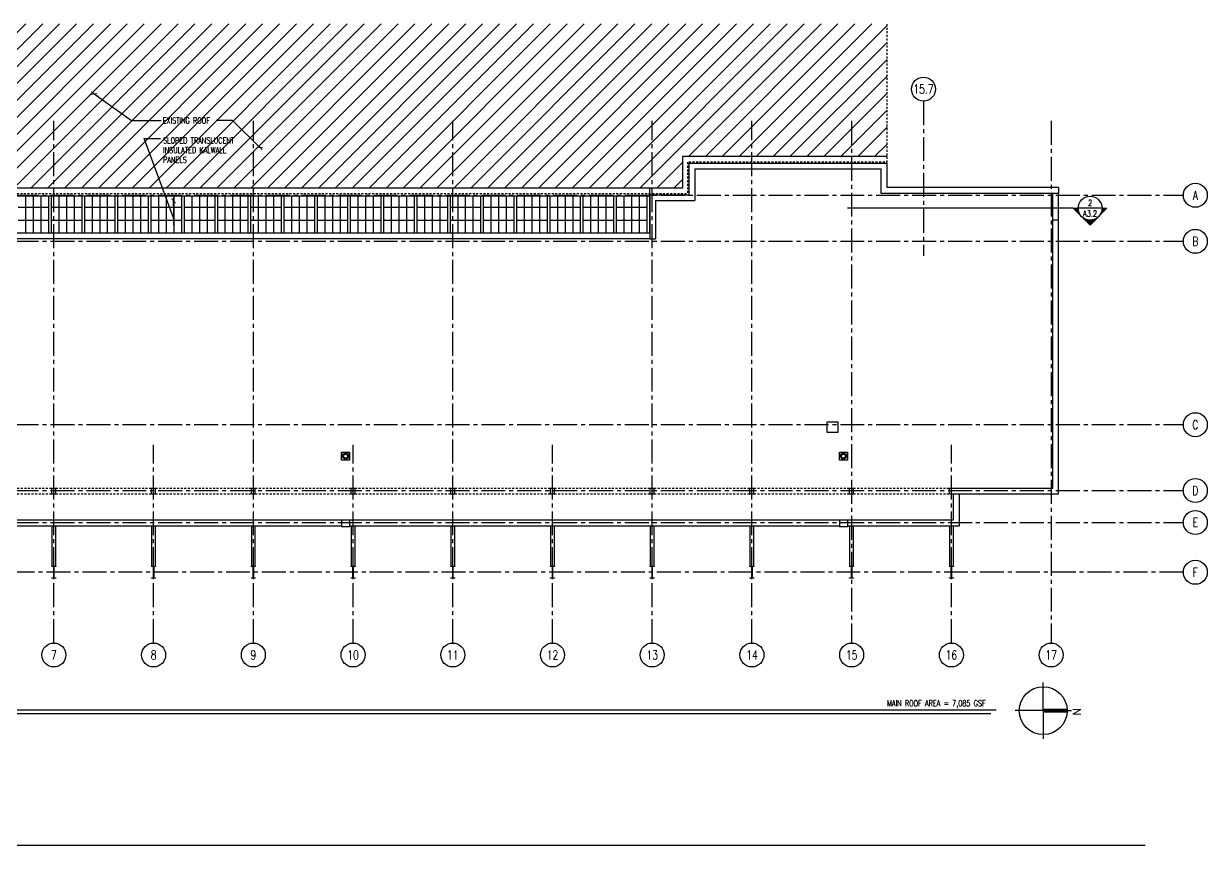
# Model space of a CAD drawing. Header units: inches. Extents: x 0 to 10293, y 0 to 4182.
# Drawn here: x 8513 to 10293, y 0 to 1236 of the extents above; entities that cross this region are included whole.
import ezdxf
from ezdxf.enums import TextEntityAlignment as Align

# ---------------------------------------------------------------- set-up
doc = ezdxf.new("R2010")
doc.units = ezdxf.units.IN
doc.header["$LTSCALE"] = 48
doc.header["$MEASUREMENT"] = 0
doc.linetypes.add('CENTER2', pattern=[1.125, 0.75, -0.125, 0.125, -0.125])
doc.linetypes.add('HIDDEN3', pattern=[0.1125, 0.0625, -0.05])
doc.layers.add('A-SHBD-NRTH', color=5, linetype='Continuous')
doc.styles.add('NOTATION', font='romans.shx', dxfattribs={"width": 0.75})
doc.styles.add('SIMPLEX', font='SIMPLEX.SHX')
doc.dimstyles.new('AVANT', dxfattribs={"dimscale": 96, "dimtxt": 0.09375, "dimasz": 0.078125, "dimexe": 0.0625, "dimexo": 0.046875, "dimgap": 0.03125, "dimtad": 1, "dimdec": 3, "dimrnd": 0.125, "dimzin": 15, "dimdsep": 46, "dimlunit": 4, "dimtxsty": 'NOTATION', "dimblk1": 'AVATICK', "dimblk2": 'AVATICK', "dimsah": 1, "dimcen": 0.0625, "dimdle": 0.09375, "dimclrd": 256, "dimclre": 256, "dimclrt": 11, "dimaunit": 1, "dimadec": 0, "dimazin": 0, "dimtfac": 1.5, "dimtdec": 3, "dimtix": 1, "dimtmove": 1, "dimatfit": 3, "dimldrblk": 'AVATICK', "dimfxl": 0, "dimtvp": 1.25, "dimfrac": 2, "dimtolj": 1, "dimtzin": 15, "dimarcsym": 0})

# ---------------------------------------------------------------- blocks, each defined once
blk = doc.blocks.new('NORTH')
at = {"layer": 'A-SHBD-NRTH'}
for q in [(0, 0.588), (-0.588, 0), (0.588, 0), (0, -0.588)]:
    blk.add_line((0, 0), q, dxfattribs=at)
at = {"layer": 'A-SHBD-NRTH', "color": 4, "const_width": 0.0826, "flags": 128}
blk.add_lwpolyline([(0, 0), (0, 0.5)], dxfattribs=at)
at = {"layer": 'A-SHBD-NRTH', "color": 8}
blk.add_circle((0, 0), 0.5, dxfattribs=at)
at = {"layer": 'A-SHBD-NRTH', "style": 'SIMPLEX'}
blk.add_text('N', height=0.165, dxfattribs=at).set_placement((-0.056, 0.619))
blk = doc.blocks.new('AVATICK')
blk.add_line((-1, 0), (0.63, 0))
at = {"const_width": 0.141}
blk.add_lwpolyline([(0.47, 0.47), (-0.47, -0.47)], dxfattribs=at)
blk = doc.blocks.new('DTLARROW')
for p, q in [((0, 0.707), (0.707, 0)), ((0, 0.5), (0, 0.707)), ((0, 0.642), (0.033, 0.674)), ((0, 0.602), (0.053, 0.654)), ((0, 0.561), (0.073, 0.634)), ((0, 0.521), (0.093, 0.614)), ((0.018, 0.5), (0.113, 0.594)), ((0.056, 0.497), (0.133, 0.574)), ((0.091, 0.492), (0.153, 0.554)), ((0.124, 0.484), (0.173, 0.534)), ((0.155, 0.475), (0.193, 0.514)), ((0.707, 0), (0, -0.707)), ((0.184, 0.465), (0.213, 0.494)), ((0.212, 0.453), (0.233, 0.474)), ((0.239, 0.439), (0.253, 0.454)), ((0.264, 0.425), (0.273, 0.434)), ((0.288, 0.409), (0.293, 0.414)), ((0.311, 0.391), (0.313, 0.394)), ((0.333, 0.373), (0.334, 0.374)), ((0.373, 0.333), (0.374, 0.334)), ((0.391, 0.311), (0.394, 0.313)), ((0.409, 0.288), (0.414, 0.293)), ((0.425, 0.264), (0.434, 0.273)), ((0.435, -0.247), (0.694, 0.013)), ((0.439, 0.239), (0.454, 0.253)), ((0.453, 0.212), (0.474, 0.233)), ((0.465, 0.184), (0.494, 0.213)), ((0.469, -0.172), (0.674, 0.033)), ((0.475, 0.155), (0.514, 0.193)), ((0.484, 0.124), (0.534, 0.173)), ((0.487, -0.115), (0.654, 0.053)), ((0.492, 0.091), (0.554, 0.153)), ((0.496, -0.066), (0.634, 0.073)), ((0.497, 0.056), (0.574, 0.133)), ((0.5, 0.018), (0.594, 0.113)), ((0.5, -0.022), (0.614, 0.093)), ((0, -0.682), (0.247, -0.435)), ((0, -0.642), (0.172, -0.469)), ((0, -0.602), (0.115, -0.487)), ((0, -0.561), (0.066, -0.496)), ((0, -0.521), (0.022, -0.5)), ((0, -0.707), (0, -0.5))]:
    blk.add_line(p, q)
blk = doc.blocks.new('DTLNOTE')
blk.add_line((0.5, 0), (-0.5, 0))
blk.add_circle((0, 0), 0.5)
at = {"style": 'SIMPLEX', "width": 0.8}
blk.add_attdef('LOCATION', text='', height=0.25, dxfattribs=at).set_placement((0, 0.1), align=Align.CENTER)
blk.add_attdef('SHEET', text='', height=0.25, dxfattribs=at).set_placement((0, -0.1), align=Align.TOP_CENTER)

msp = doc.modelspace()

# ---------------------------------------------------------------- hatches: boundary and pattern name
h = msp.add_hatch()
h.set_pattern_fill('ANSI31', color=2, scale=144, style=0)
h.paths.add_polyline_path([(9811.52311, 1235.41194), (7726.27311, 1235.67043), (7726.27311, 988.47516), (8194.3481, 988.47516), (8194.3481, 1021.60256), (8168.89225, 1047.05841), (8194.3481, 1072.51425), (8194.3481, 1065.05725, -0.4142135624), (8212.34694, 1047.05841, -0.4014812646), (8195.13378, 1029.07673), (8194.3481, 1028.29105), (8194.3481, 1021.60256), (8194.3481, 988.47516), (9503.60644, 988.47516), (9503.60644, 1035.97516), (9811.52311, 1035.97516)])
h.paths.add_polyline_path([(8721.54184, 1024.20655), (8761.39898, 1024.20655), (8761.39898, 1037.70655), (8721.54184, 1037.70655)], flags=24)
h.paths.add_polyline_path([(8721.54184, 1038.77798), (8826.00613, 1038.77798), (8826.00613, 1052.27798), (8721.54184, 1052.27798)], flags=24)
h.paths.add_polyline_path([(8721.22041, 1053.34941), (8838.54184, 1053.34941), (8838.54184, 1066.84941), (8721.22041, 1066.84941)], flags=24)
h.paths.add_polyline_path([(8720.83431, 1083.21459), (8800.22717, 1083.21459), (8800.22717, 1096.71459), (8720.83431, 1096.71459)], flags=24)

# ---------------------------------------------------------------- linework, layer by layer
at = {"linetype": 'CENTER2'}
for p, q in [((9866.27311, 1119.22935), (9866.27311, 886.51816)), ((8558.27311, 304.26874), (8558.27311, 1089.4481)), ((8858.27311, 304.26874), (8858.27311, 1089.4481)), ((9158.27311, 304.26874), (9158.27311, 1089.4481)), ((9458.27311, 304.26874), (9458.27311, 1089.4481)), ((9608.27311, 304.26874), (9608.27311, 1089.4481)), ((9758.27311, 1089.4481), (9758.27311, 304.26874)), ((10058.27311, 1089.4481), (10058.27311, 304.26874)), ((7257.30524, 977.72516), (10257.24701, 977.72516)), ((7257.30524, 908.47516), (10257.24701, 908.47516)), ((7257.30524, 632.72516), (10257.24701, 632.72516)), ((8708.27311, 304.26874), (8708.27311, 602.20021)), ((9008.27311, 304.26874), (9008.27311, 602.20021)), ((9308.27311, 304.26874), (9308.27311, 602.20021)), ((9908.27311, 304.26874), (9908.27311, 602.20021)), ((7257.30524, 533.72516), (10257.24701, 533.72516)), ((7257.30524, 485.72516), (10257.24701, 485.72516)), ((10257.24701, 410.72516), (7257.30524, 410.72516))]:
    msp.add_line(p, q, dxfattribs=at)
for p, q in [((9811.52311, 1035.97516), (9503.60644, 1035.97516)), ((9503.60644, 1035.97516), (9503.60644, 988.47516)), ((9513.59826, 1025.97516), (9513.59826, 978.48334)), ((9513.59826, 1025.97516), (9811.52311, 1025.97516)), ((9522.23144, 1017.34197), (9522.23144, 969.85016)), ((9522.23144, 1017.34197), (9802.88992, 1017.34197)), ((9802.88992, 980.47516), (9802.88992, 1017.34197)), ((9811.52311, 989.10016), (9811.52311, 1025.97516)), ((9503.60644, 988.47516), (7726.27311, 988.47516)), ((9454.64811, 976.47516), (9454.64811, 988.47516)), ((10069.52311, 980.47516), (9802.88992, 980.47516)), ((10069.52311, 989.10016), (9811.52311, 989.10016)), ((10060.89811, 940.47516), (10060.89811, 980.47516)), ((10069.52311, 989.10016), (10069.52311, 980.47516)), ((10069.52311, 940.47516), (10069.52311, 980.47516)), ((9454.64811, 976.47516), (7747.27311, 976.47516)), ((8516.14811, 920.47516), (8516.14811, 976.47516)), ((8527.64811, 920.47516), (8527.64811, 976.47516)), ((8539.14811, 920.47516), (8539.14811, 976.47516)), ((8550.64811, 920.47516), (8550.64811, 976.47516)), ((8554.64811, 920.47516), (8554.64811, 976.47516)), ((8566.14811, 920.47516), (8566.14811, 976.47516)), ((8577.64811, 920.47516), (8577.64811, 976.47516)), ((8589.14811, 920.47516), (8589.14811, 976.47516)), ((8600.64811, 920.47516), (8600.64811, 976.47516)), ((8604.64811, 920.47516), (8604.64811, 976.47516)), ((8616.14811, 920.47516), (8616.14811, 976.47516)), ((8627.64811, 920.47516), (8627.64811, 976.47516)), ((8639.14811, 920.47516), (8639.14811, 976.47516)), ((8650.64811, 920.47516), (8650.64811, 976.47516)), ((8654.64811, 920.47516), (8654.64811, 976.47516)), ((8666.14811, 920.47516), (8666.14811, 976.47516)), ((8677.64811, 920.47516), (8677.64811, 976.47516)), ((8689.14811, 920.47516), (8689.14811, 976.47516)), ((8700.64811, 920.47516), (8700.64811, 976.47516)), ((8704.64811, 920.47516), (8704.64811, 976.47516)), ((8716.14811, 920.47516), (8716.14811, 976.47516)), ((8727.64811, 920.47516), (8727.64811, 976.47516)), ((8739.14811, 920.47516), (8739.14811, 976.47516)), ((8750.64811, 920.47516), (8750.64811, 976.47516)), ((8754.64811, 920.47516), (8754.64811, 976.47516)), ((8766.14811, 920.47516), (8766.14811, 976.47516)), ((8777.64811, 920.47516), (8777.64811, 976.47516)), ((8789.14811, 920.47516), (8789.14811, 976.47516)), ((8800.64811, 920.47516), (8800.64811, 976.47516)), ((8804.64811, 920.47516), (8804.64811, 976.47516)), ((8816.14811, 920.47516), (8816.14811, 976.47516)), ((8827.64811, 920.47516), (8827.64811, 976.47516)), ((8839.14811, 920.47516), (8839.14811, 976.47516)), ((8850.64811, 920.47516), (8850.64811, 976.47516)), ((8854.64811, 920.47516), (8854.64811, 976.47516)), ((8866.14811, 920.47516), (8866.14811, 976.47516)), ((8877.64811, 920.47516), (8877.64811, 976.47516)), ((8889.14811, 920.47516), (8889.14811, 976.47516)), ((8900.64811, 920.47516), (8900.64811, 976.47516)), ((8904.64811, 920.47516), (8904.64811, 976.47516)), ((8916.14811, 920.47516), (8916.14811, 976.47516)), ((8927.64811, 920.47516), (8927.64811, 976.47516)), ((8939.14811, 920.47516), (8939.14811, 976.47516)), ((8950.64811, 920.47516), (8950.64811, 976.47516)), ((8954.64811, 920.47516), (8954.64811, 976.47516)), ((8966.14811, 920.47516), (8966.14811, 976.47516)), ((8977.64811, 920.47516), (8977.64811, 976.47516)), ((8989.14811, 920.47516), (8989.14811, 976.47516)), ((9000.64811, 920.47516), (9000.64811, 976.47516)), ((9004.64811, 920.47516), (9004.64811, 976.47516)), ((9016.14811, 920.47516), (9016.14811, 976.47516)), ((9027.64811, 920.47516), (9027.64811, 976.47516)), ((9039.14811, 920.47516), (9039.14811, 976.47516)), ((9050.64811, 920.47516), (9050.64811, 976.47516)), ((9054.64811, 920.47516), (9054.64811, 976.47516)), ((9066.14811, 920.47516), (9066.14811, 976.47516)), ((9077.64811, 920.47516), (9077.64811, 976.47516)), ((9089.14811, 920.47516), (9089.14811, 976.47516)), ((9100.64811, 920.47516), (9100.64811, 976.47516)), ((9104.64811, 920.47516), (9104.64811, 976.47516)), ((9116.14811, 920.47516), (9116.14811, 976.47516)), ((9127.64811, 920.47516), (9127.64811, 976.47516)), ((9139.14811, 920.47516), (9139.14811, 976.47516)), ((9150.64811, 920.47516), (9150.64811, 976.47516)), ((9154.64811, 920.47516), (9154.64811, 976.47516)), ((9166.14811, 920.47516), (9166.14811, 976.47516)), ((9177.64811, 920.47516), (9177.64811, 976.47516)), ((9189.14811, 920.47516), (9189.14811, 976.47516)), ((9200.64811, 920.47516), (9200.64811, 976.47516)), ((9204.64811, 920.47516), (9204.64811, 976.47516)), ((9216.14811, 920.47516), (9216.14811, 976.47516)), ((9227.64811, 920.47516), (9227.64811, 976.47516)), ((9239.14811, 920.47516), (9239.14811, 976.47516)), ((9250.64811, 920.47516), (9250.64811, 976.47516)), ((9254.64811, 920.47516), (9254.64811, 976.47516)), ((9266.14811, 920.47516), (9266.14811, 976.47516)), ((9277.64811, 920.47516), (9277.64811, 976.47516)), ((9289.14811, 920.47516), (9289.14811, 976.47516)), ((9300.64811, 920.47516), (9300.64811, 976.47516)), ((9304.64811, 920.47516), (9304.64811, 976.47516)), ((9316.14811, 920.47516), (9316.14811, 976.47516)), ((9327.64811, 920.47516), (9327.64811, 976.47516)), ((9339.14811, 920.47516), (9339.14811, 976.47516)), ((9350.64811, 920.47516), (9350.64811, 976.47516)), ((9354.64811, 920.47516), (9354.64811, 976.47516)), ((9366.14811, 920.47516), (9366.14811, 976.47516)), ((9377.64811, 920.47516), (9377.64811, 976.47516)), ((9389.14811, 920.47516), (9389.14811, 976.47516)), ((9400.64811, 920.47516), (9400.64811, 976.47516)), ((9404.64811, 920.47516), (9404.64811, 976.47516)), ((9416.14811, 920.47516), (9416.14811, 976.47516)), ((9427.64811, 920.47516), (9427.64811, 976.47516)), ((9439.14811, 920.47516), (9439.14811, 976.47516)), ((9450.64811, 920.47516), (9450.64811, 976.47516)), ((9454.64811, 978.48334), (9454.64811, 911.85016)), ((9454.64811, 978.48334), (9513.59826, 978.48334)), ((9454.64811, 920.47516), (9454.64811, 976.47516)), ((9454.64811, 974.8383), (9454.64811, 920.47516)), ((9463.27311, 969.85016), (9463.27311, 911.85016)), ((9463.27311, 969.85016), (9522.23144, 969.85016)), ((8504.64811, 959.80849), (8550.64811, 959.80849)), ((8554.64811, 959.80849), (8600.64811, 959.80849)), ((8604.64811, 959.80849), (8650.64811, 959.80849)), ((8654.64811, 959.80849), (8700.64811, 959.80849)), ((8704.64811, 959.80849), (8750.64811, 959.80849)), ((8754.64811, 959.80849), (8800.64811, 959.80849)), ((8804.64811, 959.80849), (8850.64811, 959.80849)), ((8854.64811, 959.80849), (8900.64811, 959.80849)), ((8904.64811, 959.80849), (8950.64811, 959.80849)), ((8954.64811, 959.80849), (9000.64811, 959.80849)), ((9004.64811, 959.80849), (9050.64811, 959.80849)), ((9054.64811, 959.80849), (9100.64811, 959.80849)), ((9104.64811, 959.80849), (9150.64811, 959.80849)), ((9154.64811, 959.80849), (9200.64811, 959.80849)), ((9204.64811, 959.80849), (9250.64811, 959.80849)), ((9254.64811, 959.80849), (9300.64811, 959.80849)), ((9304.64811, 959.80849), (9350.64811, 959.80849)), ((9354.64811, 959.80849), (9400.64811, 959.80849)), ((9404.64811, 959.80849), (9450.64811, 959.80849)), ((8504.64811, 940.14182), (8550.64811, 940.14182)), ((8554.64811, 940.14182), (8600.64811, 940.14182)), ((8604.64811, 940.14182), (8650.64811, 940.14182)), ((8654.64811, 940.14182), (8700.64811, 940.14182)), ((8704.64811, 940.14182), (8750.64811, 940.14182)), ((8754.64811, 940.14182), (8800.64811, 940.14182)), ((8804.64811, 940.14182), (8850.64811, 940.14182)), ((8854.64811, 940.14182), (8900.64811, 940.14182)), ((8904.64811, 940.14182), (8950.64811, 940.14182)), ((8954.64811, 940.14182), (9000.64811, 940.14182)), ((9004.64811, 940.14182), (9050.64811, 940.14182)), ((9054.64811, 940.14182), (9100.64811, 940.14182)), ((9104.64811, 940.14182), (9150.64811, 940.14182)), ((9154.64811, 940.14182), (9200.64811, 940.14182)), ((9204.64811, 940.14182), (9250.64811, 940.14182)), ((9254.64811, 940.14182), (9300.64811, 940.14182)), ((9304.64811, 940.14182), (9350.64811, 940.14182)), ((9354.64811, 940.14182), (9400.64811, 940.14182)), ((9404.64811, 940.14182), (9450.64811, 940.14182)), ((10060.89811, 537.35016), (10060.89811, 940.47516)), ((10060.89811, 940.47516), (10069.52311, 940.47516)), ((10069.52311, 528.72516), (10069.52311, 940.47516)), ((9454.64811, 920.47516), (7747.27311, 920.47516)), ((9454.64811, 911.85016), (7747.27311, 911.85016)), ((9454.64811, 911.85016), (9463.27311, 911.85016)), ((8555.27311, 528.72516), (8555.27311, 537.35016)), ((8555.27311, 537.35016), (8561.27311, 537.35016)), ((8561.27311, 528.72516), (8561.27311, 537.35016)), ((8705.27311, 528.72516), (8705.27311, 537.35016)), ((8705.27311, 537.35016), (8711.27311, 537.35016)), ((8711.27311, 528.72516), (8711.27311, 537.35016)), ((8855.27311, 528.72516), (8855.27311, 537.35016)), ((8855.27311, 537.35016), (8861.27311, 537.35016)), ((8861.27311, 528.72516), (8861.27311, 537.35016)), ((9005.27311, 528.72516), (9005.27311, 537.35016)), ((9005.27311, 537.35016), (9011.27311, 537.35016)), ((9011.27311, 528.72516), (9011.27311, 537.35016)), ((9155.27311, 528.72516), (9155.27311, 537.35016)), ((9155.27311, 537.35016), (9161.27311, 537.35016)), ((9161.27311, 528.72516), (9161.27311, 537.35016)), ((9305.27311, 528.72516), (9305.27311, 537.35016)), ((9305.27311, 537.35016), (9311.27311, 537.35016)), ((9311.27311, 528.72516), (9311.27311, 537.35016)), ((9455.27311, 528.72516), (9455.27311, 537.35016)), ((9455.27311, 537.35016), (9461.27311, 537.35016)), ((9461.27311, 528.72516), (9461.27311, 537.35016)), ((9605.27311, 528.72516), (9605.27311, 537.35016)), ((9605.27311, 537.35016), (9611.27311, 537.35016)), ((9611.27311, 528.72516), (9611.27311, 537.35016)), ((9755.27311, 528.72516), (9755.27311, 537.35016)), ((9755.27311, 537.35016), (9761.27311, 537.35016)), ((9761.27311, 528.72516), (9761.27311, 537.35016)), ((9905.27311, 528.72516), (9905.27311, 537.35016)), ((9905.27311, 537.35016), (10060.89811, 537.35016)), ((8555.27311, 528.72516), (8561.27311, 528.72516)), ((8705.27311, 528.72516), (8711.27311, 528.72516)), ((8855.27311, 528.72516), (8861.27311, 528.72516)), ((9005.27311, 528.72516), (9011.27311, 528.72516)), ((9155.27311, 528.72516), (9161.27311, 528.72516)), ((9305.27311, 528.72516), (9311.27311, 528.72516)), ((9455.27311, 528.72516), (9461.27311, 528.72516)), ((9605.27311, 528.72516), (9611.27311, 528.72516)), ((9755.27311, 528.72516), (9761.27311, 528.72516)), ((9905.27311, 528.72516), (10069.52311, 528.72516)), ((9911.64811, 489.35016), (9911.64811, 528.72516)), ((9920.27311, 480.72516), (9920.27311, 528.72516)), ((8252.65895, 489.35016), (8991.03395, 489.35016)), ((8252.65895, 480.72516), (8991.03395, 480.72516)), ((8991.03395, 489.35016), (9003.03395, 489.35016)), ((8991.03395, 489.35016), (8991.03395, 478.72516)), ((9003.03395, 489.35016), (9003.03395, 478.72516)), ((9003.03395, 489.35016), (9739.90895, 489.35016)), ((9003.03395, 480.72516), (9739.90895, 480.72516)), ((9739.90895, 489.35016), (9751.90895, 489.35016)), ((9739.90895, 489.35016), (9739.90895, 478.72516)), ((9751.90895, 489.35016), (9751.90895, 478.72516)), ((9751.90895, 489.35016), (9911.64811, 489.35016)), ((9751.90895, 480.72516), (9920.27311, 480.72516)), ((9003.03395, 478.72516), (8991.03395, 478.72516)), ((9751.90895, 478.72516), (9739.90895, 478.72516))]:
    msp.add_line(p, q)
at = {"linetype": 'HIDDEN3'}
for p, q in [((8411.27311, 537.35016), (8555.27311, 537.35016)), ((8561.27311, 537.35016), (8705.27311, 537.35016)), ((8711.27311, 537.35016), (8855.27311, 537.35016)), ((8861.27311, 537.35016), (9005.27311, 537.35016)), ((9011.27311, 537.35016), (9155.27311, 537.35016)), ((9161.27311, 537.35016), (9305.27311, 537.35016)), ((9311.27311, 537.35016), (9455.27311, 537.35016)), ((9461.27311, 537.35016), (9605.27311, 537.35016)), ((9611.27311, 537.35016), (9755.27311, 537.35016)), ((9761.27311, 537.35016), (9905.27311, 537.35016)), ((8411.27311, 528.72516), (8555.27311, 528.72516)), ((8561.27311, 528.72516), (8705.27311, 528.72516)), ((8711.27311, 528.72516), (8855.27311, 528.72516)), ((8861.27311, 528.72516), (9005.27311, 528.72516)), ((9011.27311, 528.72516), (9155.27311, 528.72516)), ((9161.27311, 528.72516), (9305.27311, 528.72516)), ((9311.27311, 528.72516), (9455.27311, 528.72516)), ((9461.27311, 528.72516), (9605.27311, 528.72516)), ((9611.27311, 528.72516), (9755.27311, 528.72516)), ((9761.27311, 528.72516), (9905.27311, 528.72516))]:
    msp.add_line(p, q, dxfattribs=at)
at = {"color": 2, "linetype": 'HIDDEN3', "flags": 128}
msp.add_lwpolyline([(7726.27311, 1235.67043), (7726.27311, 980.47516), (9511.60644, 980.47516), (9511.60644, 1027.97516), (9811.52311, 1027.97516), (9811.52311, 1235.41194)], dxfattribs=at)
for points in [[(9721.35207, 620.89462), (9721.35207, 636.89462), (9737.35207, 636.89462), (9737.35207, 620.89462), (9721.35207, 620.89462)], [(8991.03395, 591.35016), (9003.03395, 591.35016), (9003.03395, 579.35016), (8991.03395, 579.35016), (8991.03395, 591.35016)], [(9739.90895, 591.35016), (9751.90895, 591.35016), (9751.90895, 579.35016), (9739.90895, 579.35016), (9739.90895, 591.35016)]]:
    msp.add_lwpolyline(points)
at = {"flags": 128}
for points in [[(8555.27311, 480.72516), (8555.27311, 419.57516), (8561.27311, 419.57516), (8561.27311, 480.72516)], [(8705.27311, 480.72516), (8705.27311, 419.57516), (8711.27311, 419.57516), (8711.27311, 480.72516)], [(8855.27311, 480.72516), (8855.27311, 419.57516), (8861.27311, 419.57516), (8861.27311, 480.72516)], [(9005.27311, 480.72516), (9005.27311, 419.57516), (9011.27311, 419.57516), (9011.27311, 480.72516)], [(9155.27311, 480.72516), (9155.27311, 419.57516), (9161.27311, 419.57516), (9161.27311, 480.72516)], [(9305.27311, 480.72516), (9305.27311, 419.57516), (9311.27311, 419.57516), (9311.27311, 480.72516)], [(9455.27311, 480.72516), (9455.27311, 419.57516), (9461.27311, 419.57516), (9461.27311, 480.72516)], [(9605.27311, 480.72516), (9605.27311, 419.57516), (9611.27311, 419.57516), (9611.27311, 480.72516)], [(9755.27311, 480.72516), (9755.27311, 419.57516), (9761.27311, 419.57516), (9761.27311, 480.72516)], [(9905.27311, 480.72516), (9905.27311, 419.57516), (9911.27311, 419.57516), (9911.27311, 480.72516)]]:
    msp.add_lwpolyline(points, dxfattribs=at)
at = {"linetype": 'Continuous', "flags": 128}
for points in [[(8555.27311, 419.57516), (8561.27311, 419.57516), (8561.27311, 419.15016), (8558.68561, 419.15016, 0.4142135624), (8558.42311, 418.88766), (8558.42311, 402.56266, 0.4142135624), (8558.68561, 402.30016), (8561.27311, 402.30016), (8561.27311, 401.87516), (8555.27311, 401.87516), (8555.27311, 402.30016), (8557.86061, 402.30016, 0.4142135624), (8558.12311, 402.56266), (8558.12311, 418.88766, 0.4142135624), (8557.86061, 419.15016), (8555.27311, 419.15016), (8555.27311, 419.57516)], [(8705.27311, 419.57516), (8711.27311, 419.57516), (8711.27311, 419.15016), (8708.68561, 419.15016, 0.4142135624), (8708.42311, 418.88766), (8708.42311, 402.56266, 0.4142135624), (8708.68561, 402.30016), (8711.27311, 402.30016), (8711.27311, 401.87516), (8705.27311, 401.87516), (8705.27311, 402.30016), (8707.86061, 402.30016, 0.4142135624), (8708.12311, 402.56266), (8708.12311, 418.88766, 0.4142135624), (8707.86061, 419.15016), (8705.27311, 419.15016), (8705.27311, 419.57516)], [(8855.27311, 419.57516), (8861.27311, 419.57516), (8861.27311, 419.15016), (8858.68561, 419.15016, 0.4142135624), (8858.42311, 418.88766), (8858.42311, 402.56266, 0.4142135624), (8858.68561, 402.30016), (8861.27311, 402.30016), (8861.27311, 401.87516), (8855.27311, 401.87516), (8855.27311, 402.30016), (8857.86061, 402.30016, 0.4142135624), (8858.12311, 402.56266), (8858.12311, 418.88766, 0.4142135624), (8857.86061, 419.15016), (8855.27311, 419.15016), (8855.27311, 419.57516)], [(9005.27311, 419.57516), (9011.27311, 419.57516), (9011.27311, 419.15016), (9008.68561, 419.15016, 0.4142135624), (9008.42311, 418.88766), (9008.42311, 402.56266, 0.4142135624), (9008.68561, 402.30016), (9011.27311, 402.30016), (9011.27311, 401.87516), (9005.27311, 401.87516), (9005.27311, 402.30016), (9007.86061, 402.30016, 0.4142135624), (9008.12311, 402.56266), (9008.12311, 418.88766, 0.4142135624), (9007.86061, 419.15016), (9005.27311, 419.15016), (9005.27311, 419.57516)], [(9155.27311, 419.57516), (9161.27311, 419.57516), (9161.27311, 419.15016), (9158.68561, 419.15016, 0.4142135624), (9158.42311, 418.88766), (9158.42311, 402.56266, 0.4142135624), (9158.68561, 402.30016), (9161.27311, 402.30016), (9161.27311, 401.87516), (9155.27311, 401.87516), (9155.27311, 402.30016), (9157.86061, 402.30016, 0.4142135624), (9158.12311, 402.56266), (9158.12311, 418.88766, 0.4142135624), (9157.86061, 419.15016), (9155.27311, 419.15016), (9155.27311, 419.57516)], [(9305.27311, 419.57516), (9311.27311, 419.57516), (9311.27311, 419.15016), (9308.68561, 419.15016, 0.4142135624), (9308.42311, 418.88766), (9308.42311, 402.56266, 0.4142135624), (9308.68561, 402.30016), (9311.27311, 402.30016), (9311.27311, 401.87516), (9305.27311, 401.87516), (9305.27311, 402.30016), (9307.86061, 402.30016, 0.4142135624), (9308.12311, 402.56266), (9308.12311, 418.88766, 0.4142135624), (9307.86061, 419.15016), (9305.27311, 419.15016), (9305.27311, 419.57516)], [(9455.27311, 419.57516), (9461.27311, 419.57516), (9461.27311, 419.15016), (9458.68561, 419.15016, 0.4142135624), (9458.42311, 418.88766), (9458.42311, 402.56266, 0.4142135624), (9458.68561, 402.30016), (9461.27311, 402.30016), (9461.27311, 401.87516), (9455.27311, 401.87516), (9455.27311, 402.30016), (9457.86061, 402.30016, 0.4142135624), (9458.12311, 402.56266), (9458.12311, 418.88766, 0.4142135624), (9457.86061, 419.15016), (9455.27311, 419.15016), (9455.27311, 419.57516)], [(9605.27311, 419.57516), (9611.27311, 419.57516), (9611.27311, 419.15016), (9608.68561, 419.15016, 0.4142135624), (9608.42311, 418.88766), (9608.42311, 402.56266, 0.4142135624), (9608.68561, 402.30016), (9611.27311, 402.30016), (9611.27311, 401.87516), (9605.27311, 401.87516), (9605.27311, 402.30016), (9607.86061, 402.30016, 0.4142135624), (9608.12311, 402.56266), (9608.12311, 418.88766, 0.4142135624), (9607.86061, 419.15016), (9605.27311, 419.15016), (9605.27311, 419.57516)], [(9755.27311, 419.57516), (9761.27311, 419.57516), (9761.27311, 419.15016), (9758.68561, 419.15016, 0.4142135624), (9758.42311, 418.88766), (9758.42311, 402.56266, 0.4142135624), (9758.68561, 402.30016), (9761.27311, 402.30016), (9761.27311, 401.87516), (9755.27311, 401.87516), (9755.27311, 402.30016), (9757.86061, 402.30016, 0.4142135624), (9758.12311, 402.56266), (9758.12311, 418.88766, 0.4142135624), (9757.86061, 419.15016), (9755.27311, 419.15016), (9755.27311, 419.57516)], [(9905.27311, 419.57516), (9911.27311, 419.57516), (9911.27311, 419.15016), (9908.68561, 419.15016, 0.4142135624), (9908.42311, 418.88766), (9908.42311, 402.56266, 0.4142135624), (9908.68561, 402.30016), (9911.27311, 402.30016), (9911.27311, 401.87516), (9905.27311, 401.87516), (9905.27311, 402.30016), (9907.86061, 402.30016, 0.4142135624), (9908.12311, 402.56266), (9908.12311, 418.88766, 0.4142135624), (9907.86061, 419.15016), (9905.27311, 419.15016), (9905.27311, 419.57516)]]:
    msp.add_lwpolyline(points, format="xyb", close=True, dxfattribs=at)
at = {"linetype": 'Continuous'}
for centre in [(9866.27311, 1137.24375), (10275.2609, 977.58994), (10275.2609, 908.33994), (10275.2609, 632.58994), (10275.2609, 533.58994), (10275.2609, 485.58994), (10275.2609, 410.58994), (8558.27311, 286.25434), (8708.27311, 286.25434), (8858.27311, 286.25434), (9008.27311, 286.25434), (9158.27311, 286.25434), (9308.27311, 286.25434), (9458.27311, 286.25434), (9608.27311, 286.25434), (9758.27311, 286.25434), (9908.27311, 286.25434), (10058.27311, 286.25434)]:
    msp.add_circle(centre, 18.0144, dxfattribs=at)
for centre, radius in [((8997.03395, 585.35016), 4.5), ((8997.03395, 585.35016), 3), ((9745.90895, 585.35016), 4.5), ((9745.90895, 585.35016), 3)]:
    msp.add_circle(centre, radius)
at = {"layer": 'Defpoints'}
for p, q in [((10091.42701, 958.09957), (9752.01152, 958.09957)), ((7955.8562, 198.07297), (9967.72562, 198.07297)), ((7965.27873, 203.82525), (9975.71044, 203.82525)), ((0, 0), (10200, 0))]:
    msp.add_line(p, q, dxfattribs=at)

# ---------------------------------------------------------------- block references
at = {"layer": 'Defpoints', "xscale": 36, "yscale": 36, "zscale": 36}
msp.add_blockref('DTLNOTE', (10116.88286, 958.09957), dxfattribs=at).add_auto_attribs({'LOCATION': '2', 'SHEET': 'A3.2'})
at = {"layer": 'Defpoints'}
for name, p, xscale, yscale, zscale, rotation in [('DTLARROW', (10116.88286, 958.09957), 36, 36, 36, 269.9999999999957), ('NORTH', (10046.43769, 202.51007), 72, 72, 72, 270)]:
    msp.add_blockref(name, p, dxfattribs=dict(at, xscale=xscale, yscale=yscale, zscale=zscale, rotation=rotation))

# ---------------------------------------------------------------- texts
at = {"linetype": 'Continuous', "style": 'SIMPLEX', "width": 0.75}
for s, p in [('15.7', (9866.27311, 1137.24375)), ('A', (10275.2609, 977.58994)), ('B', (10275.2609, 908.33994)), ('C', (10275.2609, 632.58994)), ('D', (10275.2609, 533.58994)), ('E', (10275.2609, 485.58994)), ('F', (10275.2609, 410.58994)), ('7', (8558.27311, 286.25434)), ('8', (8708.27311, 286.25434)), ('9', (8858.27311, 286.25434)), ('10', (9008.27311, 286.25434)), ('11', (9158.27311, 286.25434)), ('12', (9308.27311, 286.25434)), ('13', (9458.27311, 286.25434)), ('14', (9608.27311, 286.25434)), ('15', (9758.27311, 286.25434)), ('16', (9908.27311, 286.25434)), ('17', (10058.27311, 286.25434))]:
    msp.add_text(s, height=13.5108, dxfattribs=at).set_placement(p, align=Align.MIDDLE)
at = {"style": 'NOTATION', "width": 0.75}
for s, p in [('EXISTING ROOF', (8721.7986, 1085.46459)), ('SLOPED TRANSLUCENT', (8722.50613, 1055.59941)), ('INSULATED KALWALL', (8722.50613, 1041.02798)), ('PANELS', (8722.50613, 1026.45655))]:
    msp.add_text(s, height=9, dxfattribs=at).set_placement(p)
at = {"layer": 'Defpoints', "style": 'NOTATION', "width": 0.75}
msp.add_text('MAIN ROOF AREA = 7,085 GSF', height=9, dxfattribs=at).set_placement((9811.44165, 209.08461))

# ---------------------------------------------------------------- leaders
for points in [[(8618.63714, 1129.92133), (8675.01452, 1090.03098), (8719.69701, 1090.03098)], [(8868.0366, 1049.65037), (8826.88013, 1090.03098), (8802.24602, 1090.03098)], [(8738.12298, 969.1056), (8738.12298, 945.67904), (8738.12298, 932.40398)]]:
    msp.add_leader(points, dimstyle='AVANT')
msp.add_leader([(8738.43035, 943.90215), (8693.94628, 1063.17832), (8718.65023, 1063.17832)], dimstyle='AVANT', override={"dimasz": 0.03125, "dimldrblk": 'Dot'})

doc.saveas('drawing.dxf')
